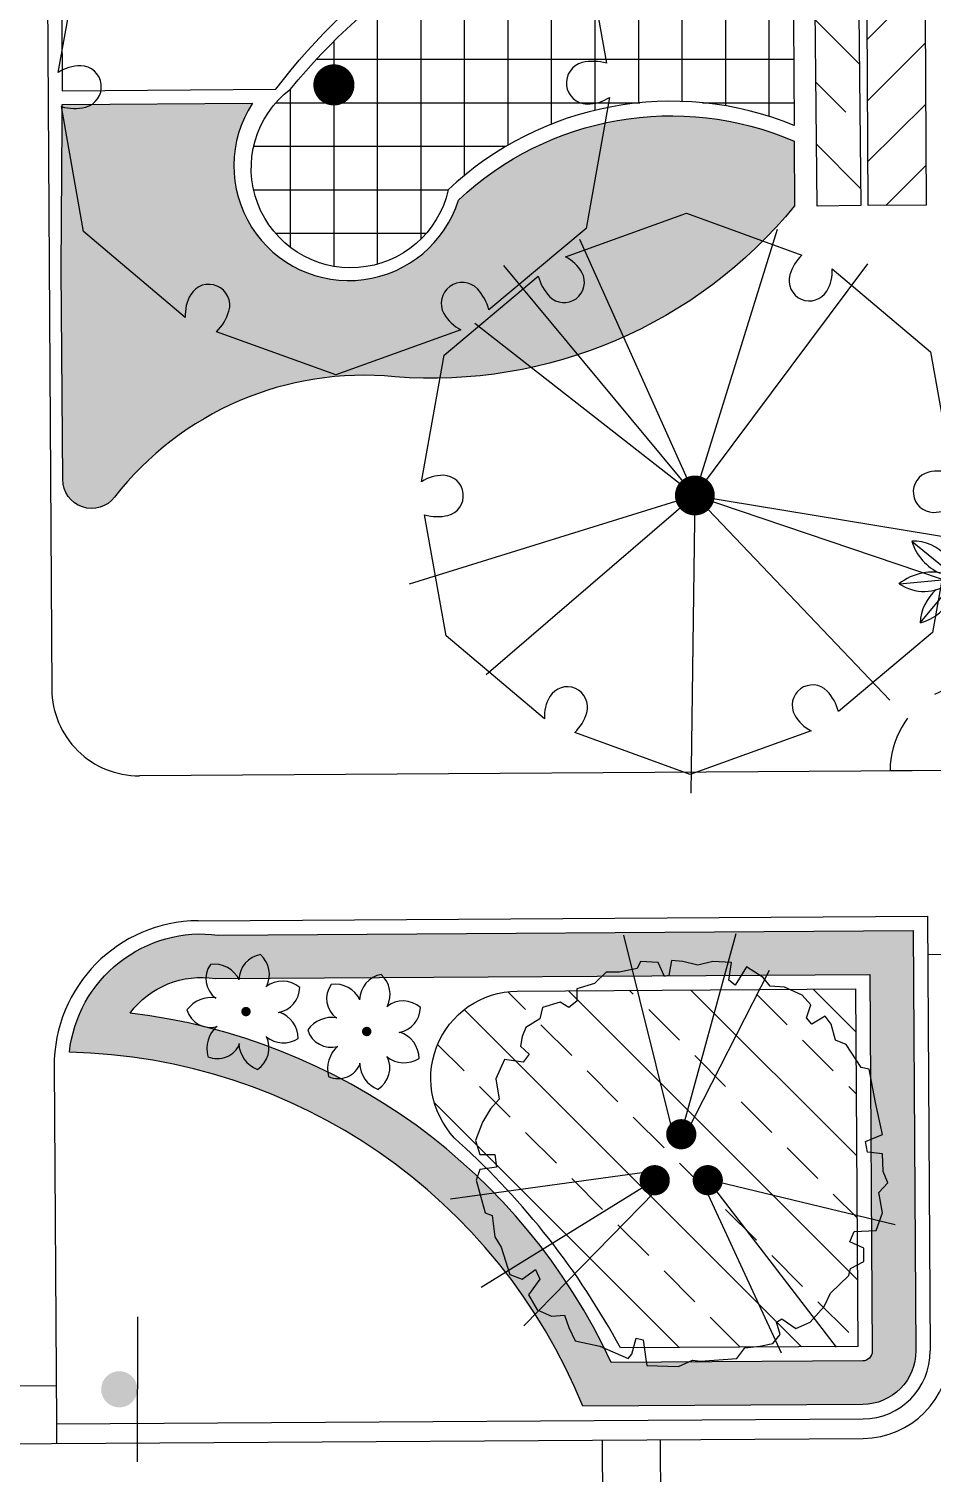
# Model space of a CAD drawing. Header units: feet. Extents: x 919634 to 928945, y 707022 to 708026.
# Drawn here: x 920597.37 to 920628.5, y 707083.55 to 707133.34 of the extents above; entities that cross this region are included whole.
import ezdxf

# ---------------------------------------------------------------- set-up
doc = ezdxf.new("R2010")
doc.units = ezdxf.units.FT
doc.header["$LTSCALE"] = 20
doc.header["$MEASUREMENT"] = 0
doc.linetypes.add('HIDDEN2', pattern=[0.1875, 0.125, -0.0625])
for name, color, linetype in [('-u-site-utility clear zone', 252, 'HIDDEN2'), ('-u-site-xref', 7, 'Continuous'), ('L-002', 15, 'Continuous'), ('LK-SHRB-035M', 4, 'Continuous'), ('LK-SHRB-TRNK', 3, 'Continuous'), ('LK-TREE-013M', 6, 'Continuous'), ('LK-TREE-025M', 2, 'Continuous'), ('LK-TREE-035M', 123, 'Continuous'), ('LK-TREE-050M', 2, 'Continuous'), ('LK-TREE-TRNK', 32, 'Continuous'), ('LP-ANNO-LABL-SHRB', 2, 'Continuous'), ('LP-PATT-GRND', 251, 'Continuous'), ('LP-PATT-SHAR', 4, 'Continuous'), ('LP-SHAR-BRDR-CONT', 123, 'Continuous'), ('LP-SHRB', 7, 'Continuous'), ('LP-TREE', 15, 'Continuous'), ('Site Plan$0$SP-SIGNAGE', 4, 'Continuous'), ('x-Villa5-LP Block$0$LK-SHRB-013M', 253, 'Continuous'), ('x-Villa5-LP Block$0$LK-SHRB-025M', 253, 'Continuous'), ('x-Villa5-LP Block$0$LK-SHRB-035M', 253, 'Continuous'), ('x-Villa5-LP Block$0$LK-SHRB-TRNK', 253, 'Continuous'), ('x-Villa5-LP Block$0$LP-SHRB', 253, 'Continuous')]:
    doc.layers.add(name, color=color, linetype=linetype)
doc.layers.add('Site Plan$0$SP-CURB', color=3, linetype='Continuous', lineweight=25)
doc.layers.add('Site Plan$0$SP-SIDEWALK', color=2, linetype='Continuous', lineweight=25)
doc.layers.add('x-Villa5-LP Block$0$LK-SHRB-SHAD', color=253, linetype='Continuous', plot=False)
doc.layers.get('-u-site-xref').off()

# ---------------------------------------------------------------- blocks, each defined once
blk = doc.blocks.new('Site Plan')
at = {"layer": 'Site Plan$0$SP-SIGNAGE'}
h = blk.add_hatch(color=256, dxfattribs=at)
edge = h.paths.add_edge_path()
edge.add_arc((920600.483, 707086.437), 0.625, 449.8344, 809.8344)
at = {"layer": 'Site Plan$0$SP-CURB'}
for p, q in [((920628.339, 707102.754), (920628.433, 707087.761)), ((920684.686, 707101.771), (920628.348, 707101.418)), ((920598.316, 707085.242), (920626.118, 707085.416)), ((920598.316, 707085.242), (920598.32, 707084.572)), ((920564.517, 707084.36), (920626.122, 707084.746)), ((920617.122, 707084.69), (920617.248, 707064.692)), ((920619.122, 707084.702), (920619.247, 707064.704))]:
    blk.add_line(p, q, dxfattribs=at)
for major_axis in [(2.33, 0.015), (3, 0.019)]:
    blk.add_ellipse((920626.103, 707087.746), major_axis=major_axis, ratio=1, start_param=4.712389, end_param=6.283185, dxfattribs=at)
at = {"layer": 'Site Plan$0$SP-SIDEWALK'}
for p, q in [((920597.994, 707136.57), (920598.157, 707110.57)), ((920958.631, 707109.83), (920601.175, 707107.589)), ((920603.206, 707102.594), (920628.339, 707102.754)), ((920598.238, 707097.562), (920598.316, 707085.242)), ((920592.307, 707086.534), (920598.307, 707086.572))]:
    blk.add_line(p, q, dxfattribs=at)
blk.add_arc((920601.157, 707110.589), 3, 180.3592, 270.3592, dxfattribs=at)
blk.add_ellipse((920603.238, 707097.594), major_axis=(0.031, -5), ratio=1, start_param=3.141726, end_param=4.712389, dxfattribs=at)
at = {"layer": 'Site Plan$0$SP-SIGNAGE'}
blk.add_line((920601.116, 707088.933), (920601.101, 707083.938), dxfattribs=at)
blk = doc.blocks.new('TREE-DCID-109')
at = {"layer": 'LK-TREE-013M'}
for q in [(-0.2167, 0.4824), (-0.3601, 0.4331), (0.5178, -0.1757), (0.5412, -0.0897)]:
    blk.add_line((0, 0), q, dxfattribs=at)
at = {"layer": 'LK-TREE-025M'}
for q in [(0.3255, 0.4361), (-0.538, -0.1671), (-0.3929, -0.3378)]:
    blk.add_line((0, 0), q, dxfattribs=at)
at = {"layer": 'LK-TREE-035M'}
for q in [(0.1554, 0.5017), (-0.4146, 0.324), (-0.0073, -0.5611), (0.3673, -0.3859)]:
    blk.add_line((0, 0), q, dxfattribs=at)
at = {"layer": 'LK-TREE-050M'}
blk.add_lwpolyline([(0.2585, 0.4269), (0.4439, 0.2704), (0.4843, 0.0427, 0.127189), (0.4404, 0.0438, 0.875318), (0.449, -0.0318, 0.149076), (0.4901, -0.0195), (0.4473, -0.2584), (0.2703, -0.4072, 0.127189), (0.2492, -0.3686, 0.875318), (0.1881, -0.4139, 0.149076), (0.2192, -0.4433), (-0.009, -0.5257), (-0.2264, -0.4468, 0.127189), (-0.2035, -0.4093, 0.875318), (-0.2732, -0.379, 0.149076), (-0.2831, -0.4206), (-0.4686, -0.2642), (-0.509, -0.0365, 0.127189), (-0.4651, -0.0376, 0.875318), (-0.4737, 0.038, 0.149076), (-0.5147, 0.0258), (-0.4719, 0.2646), (-0.2949, 0.4134, 0.127189), (-0.2739, 0.3749, 0.875318), (-0.2128, 0.4201, 0.149076), (-0.2439, 0.4495), (-0.0157, 0.5319), (0.2017, 0.453, 0.127189), (0.1788, 0.4155, 0.875318), (0.2486, 0.3852, 0.149076)], format="xyb", close=True, dxfattribs=at)
at = {"layer": 'LK-TREE-TRNK', "const_width": 0.0375}
blk.add_lwpolyline([(-0.0188, 0, 1), (0.0188, 0, 1)], format="xyb", close=True, dxfattribs=at)
blk = doc.blocks.new('x-Villa5-LP Block$0$SHRUB-TROP-045')
at = {"layer": 'x-Villa5-LP Block$0$LK-SHRB-SHAD'}
h = blk.add_hatch(color=256, dxfattribs=at)
h.paths.add_polyline_path([(0.122, 0.504), (0.12, 0.506), (0.097, 0.453), (0.075, 0.362), (0.068, 0.289, -0.039111), (0.073, 0.23, 0.024573), (0.082, 0.185, -0.047384), (0.148, 0.267), (0.148, 0.267)])
h.paths.add_polyline_path([(0.169, 0.455), (0.122, 0.504), (0.148, 0.267), (0.149, 0.269), (0.155, 0.275, -0.017635), (0.184, 0.301), (0.224, 0.338), (0.217, 0.367, 0.008915), (0.212, 0.38)])
h.paths.add_polyline_path([(0.488, 0.39), (0.488, 0.395), (0.466, 0.387), (0.386, 0.338), (0.328, 0.286), (0.32, 0.257), (0.314, 0.239, -0.061613), (0.278, 0.163), (0.268, 0.142), (0.248, 0.122, -0.026719), (0.223, 0.095), (0.208, 0.079, -0.017036), (0.244, 0.084)])
h.paths.add_polyline_path([(0.488, 0.291), (0.488, 0.39), (0.244, 0.084, -0.048741), (0.347, 0.086), (0.355, 0.086), (0.371, 0.093), (0.406, 0.122, 0.011223), (0.416, 0.133), (0.455, 0.189, 0.024855), (0.47, 0.22)], flags=17)
h.paths.add_polyline_path([(0.613, 0.077, 0.028063), (0.555, 0.09), (0.477, 0.097), (0.375, 0.082, -0.048764), (0.476, 0.058), (0.515, 0.049), (0.504, 0.04, -0.000332), (0.503, 0.039), (0.669, 0.055)])
h.paths.add_polyline_path([(0.67, 0.055), (0.669, 0.055), (0.503, 0.039, -0.047136), (0.449, -0.007), (0.439, -0.016), (0.423, -0.024, -0.033391), (0.378, -0.047), (0.373, -0.049), (0.369, -0.05, -0.018402), (0.343, -0.059, -0.00373), (0.35, -0.063, 0.037745), (0.407, -0.066), (0.459, -0.06), (0.537, -0.04), (0.617, 0.006)])
h.paths.add_polyline_path([(0.475, -0.171), (0.428, -0.123), (0.398, -0.097, 0.029096), (0.35, -0.063, -0.008773), (0.337, -0.061, -0.046225), (0.268, -0.074), (0.55, -0.305), (0.544, -0.277, 0.062375)])
h.paths.add_polyline_path([(0.268, -0.074, -0.026041), (0.229, -0.076, -0.030772), (0.251, -0.119), (0.262, -0.127), (0.291, -0.16, -0.009469), (0.304, -0.175), (0.329, -0.203), (0.341, -0.223, -0.033505), (0.375, -0.282), (0.408, -0.296), (0.497, -0.318, 0.001551), (0.5, -0.318), (0.551, -0.314), (0.55, -0.305)])
h.paths.add_polyline_path([(0.282, -0.319, -0.015586), (0.26, -0.314), (0.253, -0.312), (0.248, -0.31, -0.101848), (0.123, -0.237), (0.126, -0.258), (0.131, -0.314), (0.151, -0.383, 0.022788), (0.169, -0.423), (0.219, -0.5), (0.257, -0.423, 0.00903), (0.262, -0.41)])
at = {"layer": 'x-Villa5-LP Block$0$LK-SHRB-013M'}
for p, q in [((-0.045, 0.495), (0.002, 0.069)), ((0.322, 0.382), (0.066, 0.06)), ((-0.387, 0.317), (-0.062, 0.049)), ((0.506, 0.046), (0.069, 0.004)), ((-0.502, -0.051), (-0.065, -0.014)), ((-0.32, -0.391), (-0.043, -0.065)), ((0.049, -0.501), (0.017, -0.069)), ((0.393, -0.323), (0.058, -0.049))]:
    blk.add_line(p, q, dxfattribs=at)
at = {"layer": 'x-Villa5-LP Block$0$LK-SHRB-025M'}
for centre, radius, start, end in [((0.545, -0.118), 0.553, 113.6604, 150.8006), ((-0.012, 0.343), 0.342, 308.2709, 7.9169), ((-0.382, -0.062), 0.384, 39.3447, 91.455), ((0.042, 0.45), 0.452, 196.9519, 245.6195), ((0.107, -0.424), 0.431, 131.8394, 176.2883), ((-0.082, -0.508), 0.51, 21.1816, 59.7361), ((-0.426, 0.017), 0.425, 284.528, 335.1219), ((0.363, 0.03), 0.359, 224.422, 275.0013)]:
    blk.add_arc(centre, radius, start, end, dxfattribs=at)
at = {"layer": 'x-Villa5-LP Block$0$LK-SHRB-035M'}
for centre, radius, start, end in [((0.363, 0.29), 0.462, 152.7959, 208.2318), ((-0.311, 0.226), 0.384, 335.6581, 46.5017), ((-0.217, -0.42), 0.468, 72.6107, 128.0352), ((0.232, 0.302), 0.378, 243.3987, 317.243), ((0.302, -0.445), 0.532, 67.527, 114.3921), ((-0.283, 0.269), 0.389, 235.6643, 305.1075), ((0.434, -0.22), 0.481, 162.167, 217.0354), ((-0.277, -0.288), 0.395, 326.2886, 36.1485)]:
    blk.add_arc(centre, radius, start, end, dxfattribs=at)
at = {"layer": 'x-Villa5-LP Block$0$LK-SHRB-TRNK', "const_width": 0.0375}
blk.add_lwpolyline([(-0.019, 0, 1), (0.019, 0, 1)], format="xyb", close=True, dxfattribs=at)
blk = doc.blocks.new('x-Villa5-LP Block', base_point=(60.568, 154.949, 0))
at = {"layer": 'x-Villa5-LP Block$0$LP-SHRB', "xscale": 3.93771048366711, "yscale": 3.93771048366711, "zscale": 3.319641774876093}
blk.add_blockref('x-Villa5-LP Block$0$SHRUB-TROP-045', (61.042, 161.575, 0), dxfattribs=at)
blk = doc.blocks.new('TREE-DCID-208')
at = {"layer": 'LK-TREE-013M'}
for p, q in [((0.0022, 0.0753), (0.1385, 0.5736)), ((-0.0836, -0.0191), (-0.5704, -0.086)), ((0.0681, -0.0388), (0.3865, -0.4537))]:
    blk.add_line(p, q, dxfattribs=at)
at = {"layer": 'LK-TREE-025M'}
for p, q in [((0.0169, 0.0819), (0.2216, 0.4828)), ((-0.0636, -0.0388), (-0.4941, -0.3051)), ((0.0698, -0.0372), (0.5329, -0.1486))]:
    blk.add_line(p, q, dxfattribs=at)
at = {"layer": 'LK-TREE-035M'}
for p, q in [((-0.0201, 0.0868), (-0.1399, 0.5698)), ((-0.0633, -0.0679), (-0.3887, -0.4)), ((0.0644, -0.0647), (0.2503, -0.4676))]:
    blk.add_line(p, q, dxfattribs=at)
at = {"layer": 'LK-TREE-050M'}
blk.add_lwpolyline([(-0.0222, 0.5063), (-0.0288, 0.4691), (-0.0397, 0.4669), (-0.0551, 0.502), (-0.0989, 0.5041), (-0.1076, 0.4866), (-0.1515, 0.4779), (-0.1843, 0.4779), (-0.2128, 0.4494), (-0.2566, 0.4363), (-0.2566, 0.4056), (-0.2764, 0.3903), (-0.2983, 0.4034), (-0.3421, 0.3903), (-0.3487, 0.3618), (-0.3837, 0.3399), (-0.3925, 0.318), (-0.3969, 0.2939), (-0.375, 0.2742), (-0.3903, 0.2545), (-0.4363, 0.2611), (-0.4582, 0.2129), (-0.4495, 0.1625), (-0.4714, 0.1384), (-0.4911, 0.1056), (-0.5086, 0.0596), (-0.4977, 0.0246), (-0.4604, 0.0246), (-0.456, -0.0061), (-0.4977, -0.0126), (-0.5064, -0.0389), (-0.4845, -0.1199), (-0.467, -0.1265), (-0.4604, -0.1791), (-0.4451, -0.2054), (-0.4232, -0.2732), (-0.3925, -0.2842), (-0.3596, -0.2601), (-0.3487, -0.2842), (-0.3772, -0.3236), (-0.3552, -0.3608), (-0.3202, -0.3762), (-0.2873, -0.374), (-0.2764, -0.4046), (-0.261, -0.4375), (-0.1997, -0.4506), (-0.1296, -0.4813), (-0.1208, -0.4703), (-0.1098, -0.4309), (-0.0923, -0.4353), (-0.0857, -0.4835), (-0.0835, -0.4988), (-0.0047, -0.501), (0.0304, -0.4856), (0.0501, -0.4878), (0.1399, -0.4813), (0.1597, -0.455), (0.1969, -0.4506), (0.2298, -0.444), (0.2473, -0.4221), (0.2385, -0.3915), (0.2517, -0.3827), (0.2867, -0.4068), (0.3218, -0.3915), (0.3569, -0.3521), (0.3722, -0.3192), (0.4182, -0.2754), (0.4226, -0.2579), (0.4555, -0.2404), (0.4555, -0.2075), (0.4204, -0.1922), (0.4314, -0.1659), (0.4861, -0.1637), (0.5015, -0.1199), (0.4927, -0.0696), (0.5146, -0.0455), (0.5037, -0.017), (0.5015, 0.0268), (0.4642, 0.0311), (0.4598, 0.0574), (0.5015, 0.0749), (0.4839, 0.1538), (0.4686, 0.237), (0.4489, 0.2414), (0.4116, 0.2983), (0.3853, 0.3092), (0.3744, 0.3487), (0.3591, 0.3684), (0.3262, 0.3487), (0.313, 0.364), (0.324, 0.3968), (0.3021, 0.4209), (0.2583, 0.4406), (0.2232, 0.4428), (0.2057, 0.4647), (0.164, 0.491), (0.1356, 0.445), (0.1202, 0.4582), (0.1268, 0.502), (0.0808, 0.5041), (0.0435, 0.4954), (0.0063, 0.5041)], close=True, dxfattribs=at)
at = {"layer": 'LK-TREE-TRNK', "const_width": 0.0375}
for points in [[(-0.0165, 0.0753, 1), (0.021, 0.0753, 1)], [(-0.0824, -0.0388, 1), (-0.0449, -0.0388, 1)], [(0.0493, -0.0388, 1), (0.0868, -0.0388, 1)]]:
    blk.add_lwpolyline(points, format="xyb", close=True, dxfattribs=at)
blk = doc.blocks.new('SHRUB-TROP-021')
at = {"layer": 'LK-SHRB-035M'}
for centre, radius, start, end in [((-0.17, 0.354), 0.261, 144.5008, 233.9817), ((-0.34, 0.213), 0.296, 25.2554, 98.0617), ((0.205, 0.336), 0.281, 99.8124, 178.8039), ((-0.041, 0.398), 0.292, 334.3202, 47.3407), ((0.392, 0.044), 0.284, 49.1324, 128.6056), ((0.3, 0.263), 0.277, 280.4099, 359.1805), ((-0.372, -0.172), 0.323, 80.7702, 144.1242), ((-0.382, 0.093), 0.263, 196.7633, 285.6735), ((0.264, -0.291), 0.298, 0.1344, 72.0768), ((-0.093, -0.4), 0.327, 131.7923, 194.9509), ((-0.029, -0.389), 0.277, 303.2015, 25.5324), ((0.403, -0.034), 0.302, 232.019, 301.8067), ((-0.307, -0.247), 0.259, 246.71, 338.3842), ((0.236, -0.33), 0.313, 182.1854, 248.8532)]:
    blk.add_arc(centre, radius, start, end, dxfattribs=at)
at = {"layer": 'LK-SHRB-TRNK', "const_width": 0.05}
blk.add_lwpolyline([(-0.023, 0.011, 1), (0.023, -0.011, 1)], format="xyb", close=True, dxfattribs=at)
blk = doc.blocks.new('TREE-SIMP-027')
at = {"layer": 'LK-TREE-050M'}
blk.add_lwpolyline([(0.2708, 0.4238), (0.4563, 0.2673), (0.4966, 0.0396, 0.127189), (0.4527, 0.0407, 0.875318), (0.4614, -0.0349, 0.149076), (0.5024, -0.0227), (0.4596, -0.2615), (0.2826, -0.4103, 0.127189), (0.2616, -0.3718, 0.875318), (0.2005, -0.417, 0.149076), (0.2316, -0.4464), (0.0033, -0.5288), (-0.214, -0.4499, 0.127189), (-0.1912, -0.4124, 0.875318), (-0.2609, -0.3821, 0.149076), (-0.2708, -0.4238), (-0.4563, -0.2673), (-0.4966, -0.0396, 0.127189), (-0.4527, -0.0407, 0.875318), (-0.4614, 0.0349, 0.149076), (-0.5024, 0.0227), (-0.4596, 0.2615), (-0.2826, 0.4103, 0.127189), (-0.2616, 0.3718, 0.875318), (-0.2005, 0.417, 0.149076), (-0.2316, 0.4464), (-0.0033, 0.5288), (0.214, 0.4499, 0.127189), (0.1912, 0.4124, 0.875318), (0.2609, 0.3821, 0.149076)], format="xyb", close=True, dxfattribs=at)
at = {"layer": 'LK-TREE-TRNK', "const_width": 0.0375}
blk.add_lwpolyline([(-0.0187, 0, 1), (0.0188, 0, 1)], format="xyb", close=True, dxfattribs=at)
blk = doc.blocks.new('A$C2b7dc3a7')
at = {"layer": '-u-site-utility clear zone'}
blk.add_lwpolyline([(-3, 0), (3, 0.008)], dxfattribs=at)
blk.add_arc((0, 0), 3, 179.8546, 0.1454, dxfattribs=at)

msp = doc.modelspace()

# ---------------------------------------------------------------- block references
at = {"layer": '-u-site-xref'}
msp.add_blockref('Site Plan', (0, 0), dxfattribs=at)

# ---------------------------------------------------------------- next in the draw order: hatches: boundary and pattern name
at = {"layer": 'LP-PATT-GRND'}
h = msp.add_hatch(dxfattribs=at)
h.set_pattern_fill('LAFX-C230-CHIPSCRATCH', color=256, scale=10, angle=90, pattern_type=2)
h.set_pattern_definition([(96.1702, (920593.7922, 707123.66647), (30, -280), [0.67626, -371.47962]), (96.6325, (920588.04981, 707125.33817), (30, -260), [0.78664, -432.11058]), (98.3659, (920593.9194, 707123.82997), (10, -70), [0.62448, -343.03233]), (100.8855, (920590.3578, 707128.22747), (40, -210), [0.48112, -264.28293]), (102.0948, (920588.1768, 707125.4109), (10, -50), [0.78053, -142.3977]), (102.2005, (920593.0472, 707127.75497), (30, -140), [0.68788, -377.86198]), (102.875, (920593.1744, 707127.80957), (50, -220), [0.6524, -358.37406]), (108.435, (920590.685, 707123.521), (-4e-12, -10), [0.5172, -31.1056]), (109.983, (920590.594, 707128.2457), (10, -30), [0.4254, -116.6216]), (110.556, (920594.828, 707132.5341), (10, -30), [0.621, -84.819]), (111.2505, (920593.9376, 707129.40857), (50, -130), [0.7019, -192.4302]), (111.8014, (920593.5196, 707130.9532), (10, -30), [0.5871, -53.2645]), (115.641, (920590.8848, 707123.53927), (110, -230), [0.5039, -276.80458]), (115.641, (920593.7014, 707130.98957), (110, -230), [0.5039, -276.80458]), (116.565, (920589.449, 707123.5574), (-10, 10), [1.0565, -21.3042]), (117.2553, (920594.7371, 707132.42507), (10, -20), [0.67455, -370.53967]), (117.4076, (920594.4464, 707127.86407), (10, -20), [0.55266, -303.58546]), (119.3578, (920594.0466, 707129.57217), (50, -90), [0.66717, -182.90843]), (122.0054, (920594.3374, 707127.7732), (30, -50), [0.5143, -93.8255]), (124.6952, (920589.4129, 707123.97537), (20, -30), [0.57463, -157.53925]), (125.7539, (920597.8626, 707128.91807), (50, -70), [0.5598, -307.49865]), (126.0274, (920597.73544, 707128.7), (50, -70), [0.7415, -135.2732]), (133.6028, (920586.4688, 707121.46767), (190, -200), [0.52697, -289.47303]), (144.7824, (920587.5408, 707124.66587), (-100, 70), [0.3781, -207.7084]), (146.9761, (920587.6498, 707124.77487), (-170, 110), [0.43346, -238.10375]), (150.255, (920586.5238, 707121.7948), (-20, 10), [0.4395, -80.1831]), (163.4429, (920596.5543, 707127.64597), (-270, 80), [0.70143, -385.30375]), (163.54, (920592.44751, 707124.77487), (-170, 50), [0.8337, -457.96908]), (163.7398, (920592.0114, 707129.60847), (-70, 20), [0.4543, -249.5457]), (163.8866, (920592.41121, 707124.61137), (-70, 20), [0.85116, -467.55038]), (164.5778, (920592.0841, 707129.79017), (-110, 30), [0.54666, -300.28552]), (169.5625, (920595.3368, 707125.15647), (-110, 20), [0.70213, -385.69145]), (171.87, (920595.4095, 707130.5716), (-10, 1e-11), [0.8994, -69.8112]), (172.1467, (920595.3004, 707125.35637), (-220, 30), [0.53196, -292.21366]), (174.2894, (920588.9041, 707121.3405), (-10, 6e-14), [0.54786, -99.9509]), (174.5597, (920590.1216, 707122.35807), (-110, 10), [0.76666, -210.18357]), (175.2364, (920588.9586, 707121.504), (-10, -4e-12), [0.4376, -119.9783]), (175.33314, (920595.22781, 707130.49887), (-370, 30), [0.89337, -490.73658]), (175.3645, (920590.1034, 707127.24617), (-250, 20), [0.67455, -370.53967]), (176.0548, (920596.6088, 707127.46427), (-150, 10), [1.0565, -289.6324]), (176.186, (920596.0818, 707129.20877), (-10, 2e-12), [0.54635, -149.7866]), (177.337, (920590.06711, 707122.24907), (-220, 10), [0.78222, -429.68265]), (178.3634, (920596.0818, 707129.08157), (-10, -3e-12), [0.63626, -349.50657]), (181.3639, (920597.75361, 707130.66247), (10, -7e-13), [0.76342, -419.35561]), (183.4682, (920597.51738, 707130.53527), (170, 10), [0.60076, -330.00475]), (186.582, (920595.8274, 707133.86107), (90, 10), [0.4756, -261.24945]), (186.7098, (920592.1749, 707127.20987), (90, 10), [0.31105, -170.8614]), (186.7098, (920591.9024, 707124.68407), (90, 10), [0.31105, -170.8614]), (187.3524, (920591.1392, 707126.31947), (80, 10), [0.568, -312.002]), (187.7652, (920592.9382, 707122.90317), (150, 20), [0.40347, -221.63256]), (188.6156, (920595.9364, 707134.02407), (200, 30), [0.6065, -333.15988]), (189.0903, (920591.012, 707126.17407), (190, 30), [0.46007, -252.7197]), (189.1623, (920593.0835, 707122.75787), (250, 40), [0.5706, -313.43577]), (189.6888, (920593.84671, 707126.64657), (60, 10), [0.7558, -415.17688]), (189.7276, (920598.2442, 707130.91707), (60, 10), [0.6453, -354.46034]), (190.5392, (920593.79221, 707126.48297), (270, 50), [0.79478, -436.58377]), (192.9946, (920590.0307, 707127.5915), (90, 20), [0.4849, -132.93176]), (195.9454, (920592.1568, 707124.7567), (40, 10), [0.2646, -72.5365]), (196.5044, (920587.6498, 707122.75787), (170, 50), [0.5117, -281.09084]), (196.6992, (920592.8836, 707130.717), (70, 20), [0.3794, -104.0236]), (198.435, (920592.5202, 707130.608), (10, 1e-11), [0.115, -31.5078]), (198.435, (920591.1755, 707128.7), (10, 1e-11), [0.2298, -31.3929]), (198.435, (920589.3402, 707122.031), (10, 1e-11), [0.115, -31.5078]), (200.556, (920590.9575, 707128.6273), (30, 10), [0.4658, -84.9743]), (200.8545, (920592.5566, 707127.35527), (80, 30), [0.40835, -224.3137]), (202.1094, (920595.1369, 707130.73517), (50, 20), [0.62764, -344.77068]), (202.1663, (920591.8118, 707121.83107), (50, 20), [0.5298, -291.0178]), (202.9321, (920591.3209, 707121.6312), (190, 80), [0.513, -281.79888]), (204.444, (920595.3731, 707133.4611), (90, 40), [0.2196, -120.6109]), (205.0169, (920588.9586, 707126.53747), (130, 60), [0.3008, -165.22866]), (205.4633, (920588.0318, 707122.93957), (190, 90), [0.42266, -232.1714]), (206.565, (920589.5583, 707122.14), (-10, -10), [0.2438, -22.1169]), (206.565, (920595.5185, 707129.009), (-10, -10), [0.4876, -21.873]), (206.565, (920592.1386, 707121.9946), (-10, -10), [0.3657, -21.995]), (206.565, (920587.16, 707122.6125), (-10, -10), [0.4876, -21.8731]), (207.2161, (920591.866, 707127.17357), (20, 10), [0.71518, -392.8582]), (208.6105, (920595.5367, 707130.9532), (20, 10), [0.4554, -124.84426]), (209.0546, (920590.5213, 707128.4637), (20, 10), [0.3742, -102.5821]), (210.3791, (920596.0455, 707129.31777), (120, 70), [0.61084, -335.54388]), (210.3791, (920588.686, 707126.41027), (120, 70), [0.61084, -335.54388]), (212.0054, (920597.5537, 707128.809), (50, 30), [0.5143, -93.8255]), (212.0054, (920589.9399, 707125.3564), (50, 30), [0.1714, -94.1684]), (212.4712, (920589.2308, 707121.9947), (80, 50), [0.2369, -130.1471]), (213.1113, (920594.3192, 707124.52047), (200, 130), [0.49897, -274.09163]), (213.69, (920591.5935, 707124.6477), (20, 10), [0.5897, -35.4658]), (213.9436, (920598.49864, 707129.44497), (30.0053999, 19.9918977), [1.139, -589.6232]), (214.992, (920596.2272, 707129.445), (30, 20), [0.2218, -121.84374]), (215.5377, (920597.1176, 707128.5364), (30, 20), [0.6253, -85.398]), (215.8377, (920595.0824, 707128.79077), (70, 50), [0.40347, -221.63256]), (216.2538, (920593.9012, 707124.24787), (110, 80), [0.338, -185.67274]), (216.4692, (920590.8484, 707121.43133), (190, 140), [0.51972, -285.48728]), (217.4054, (920589.7945, 707125.26547), (40, 30), [0.3889, -213.62046]), (217.9987, (920594.55541, 707130.49887), (90, 70), [0.7379, -405.3409]), (219.95755, (920597.60824, 707130.80777), (60, 50), [0.87714, -481.8236]), (220.4622, (920594.22831, 707131.97107), (270, 230), [0.81204, -446.06602]), (221.3478, (920592.6111, 707125.15647), (80, 70), [0.60514, -332.41138]), (222.1376, (920595.7547, 707133.80607), (100, 90), [0.5146, -282.68144]), (222.7094, (920592.8473, 707125.37457), (120, 110), [0.3215, -176.59657]), (222.7974, (920593.6105, 707131.44407), (130, 120), [0.66865, -367.29874]), (222.8789, (920594.7553, 707128.55457), (130, 120), [0.69433, -190.3554]), (223.1524, (920591.4663, 707128.97247), (150, 140), [0.39853, -218.9186]), (223.7811, (920593.6287, 707124.04807), (230, 220), [0.60405, -331.81135]), (225, (920590.267, 707123.158), (-2e-15, -10), [0.1799, -13.9622]), (225, (920588.8314, 707123.4666), (-2e-15, -10), [0.2827, -13.8595]), (225, (920590.14, 707123.0304), (-2e-15, -10), [0.1028, -14.0393]), (225, (920594.828, 707125.029), (-2e-15, -10), [0.7195, -13.4226]), (225, (920592.284, 707122.14), (-2e-15, -10), [0.2056, -13.9365]), (225, (920589.7036, 707122.2854), (-2e-15, -10), [0.2056, -13.9365]), (226.2189, (920596.6088, 707128.17297), (-220, -230), [0.60405, -331.81135]), (226.4688, (920588.1588, 707126.10137), (-180, -190), [0.50128, -275.361]), (227.2906, (920592.9927, 707127.82767), (-110, -120), [0.64297, -176.2751]), (228.0128, (920595.4822, 707125.9742), (-80, -90), [0.2445, -134.29177]), (228.5035, (920586.2508, 707121.68573), (-150, -170), [0.6308, -346.5003]), (229.9697, (920589.213, 707123.92087), (-50, -60), [0.5933, -325.90326]), (230.0636, (920595.17321, 707133.37007), (-49.9778318, -60.0184665), [1.0191, -481.68167]), (231.7662, (920590.17611, 707120.6136), (-110, -140), [0.76342, -419.35561]), (232.5946, (920596.4634, 707129.75387), (-30, -40), [0.3889, -213.62046]), (232.5946, (920589.0313, 707121.86744), (-30, -40), [0.3889, -213.62046]), (232.65065, (920592.41121, 707130.57157), (-160, -210), [0.86863, -477.1481]), (233.7462, (920589.9035, 707122.55797), (-80, -110), [0.338, -185.67274]), (234.1623, (920595.3186, 707125.79247), (-50, -70), [0.40347, -221.63256]), (235.008, (920591.8842, 707129.8811), (-20, -30), [0.2218, -121.84374]), (235.6197, (920590.8121, 707126.15587), (-20, -30), [0.41834, -229.79895]), (236.00354, (920590.03071, 707127.71867), (-19.9880128, -30.007988), [0.94247, -481.65467]), (236.31, (920588.7224, 707121.4132), (-10, -20), [0.3931, -35.6624]), (236.31, (920591.1028, 707124.3206), (-10, -20), [0.7862, -35.2693]), (236.31, (920586.7238, 707122.3944), (-10, -20), [0.8517, -35.2038]), (237.1715, (920594.2465, 707128.08207), (-90, -140), [0.67038, -368.24696]), (238.815, (920591.23001, 707126.84647), (-30, -50), [0.80715, -443.3775]), (239.7436, (920595.0824, 707125.4654), (-40, -70), [0.5049, -138.41955]), (240.5241, (920593.1926, 707123.63007), (-90, -160), [0.4801, -263.7168]), (241.5571, (920596.1908, 707127.73687), (-70, -130), [0.496, -272.4509]), (242.354, (920592.9563, 707123.21217), (-10, -20), [0.43078, -236.6346]), (242.4472, (920592.7564, 707122.83057), (-10, -20), [0.4714, -258.95103]), (243.435, (920589.5037, 707126.9373), (10, 10), [0.0813, -22.2794]), (243.435, (920588.795, 707121.5585), (10, 10), [0.1625, -22.1981]), (243.435, (920590.4305, 707121.1224), (10, 10), [0.5689, -21.7918]), (244.44, (920589.4856, 707125.02927), (-100, -210), [0.46328, -254.4877]), (244.6538, (920593.1562, 707128.17297), (-80, -170), [0.38203, -209.85593]), (244.7989, (920594.5191, 707132.58907), (-70, -150), [0.6828, -187.2001]), (245.2249, (920592.4293, 707127.5006), (-50, -110), [0.78053, -142.3977]), (246.2796, (920593.97391, 707130.04457), (-70.049563, -159.978307), [1.31, -446.46228]), (246.3706, (920593.8831, 707127.51877), (-30, -70), [0.6347, -174.0078]), (247.6199, (920591.5935, 707129.28137), (-20, -50), [0.3341, -183.5137]), (247.751, (920590.0671, 707122.95777), (-20, -50), [0.43193, -237.26536]), (247.9638, (920592.32031, 707127.53697), (-20, -50), [0.82335, -452.27708]), (248.6294, (920591.757, 707129.69937), (-70, -180), [0.4488, -246.53298]), (248.9625, (920590.6667, 707123.6665), (-30, -80), [0.2531, -139.0308]), (249.1455, (920593.3016, 707128.55457), (-30, -80), [0.40835, -224.3137]), (253.8108, (920590.1943, 707128.28197), (-20, -70), [0.58658, -322.21367]), (254.1569, (920587.81381, 707125.73797), (-150.2209584, -529.93741485), [1.3978, -622.22068]), (255.964, (920595.9546, 707134.606), (-2e-11, -10), [0.8242, -40.4069]), (258.1785, (920587.61381, 707122.95777), (-50, -240), [0.7983, -438.51935]), (258.4078, (920593.6287, 707126.93727), (-10, -50), [0.72344, -397.39714]), (258.9298, (920595.95461, 707127.30077), (-80, -410), [0.85174, -467.86993]), (259.3803, (920587.7408, 707123.10307), (-20, -110), [0.88743, -161.90077]), (262.875, (920589.2857, 707124.6114), (-2e-11, -10), [0.293, -80.3296]), (264.8056, (920589.2493, 707124.3206), (-5e-11, -10), [0.4014, -110.0522]), (265.3141, (920590.30331, 707121.41316), (-30.1229628, -369.9900095), [1.1122, -490.51776]), (266.186, (920590.4487, 707121.3223), (5e-11, -10), [0.81953, -149.51343]), (266.6335, (920591.8842, 707122.0855), (8e-11, -10), [0.6189, -169.67496]), (267.614, (920591.6661, 707121.8856), (7e-11, -10), [0.4365, -239.77175])])
edge = h.paths.add_edge_path()
edge.add_line((920598.517, 707130.737), (920605.07, 707130.776))
edge.add_arc((920608.393, 707128.622), 3.96, 147.0535, 342.6349)
edge.add_arc((920619.502, 707119.649), 10.697, 66.6291, 133.2524, ccw=False)
edge.add_line((920623.746, 707129.468), (920623.759, 707127.241))
edge.add_arc((920611.244, 707137.438), 16.143, 265.4888, 320.8288, ccw=False)
edge.add_arc((920608.906, 707110.535), 10.863, 84.3527, 142.1957)
edge.add_arc((920599.533, 707117.807), 1, 180.446, 322.1957, ccw=False)
edge.add_line((920598.533, 707117.799), (920598.477, 707125.052))
edge.add_line((920598.477, 707125.052), (920598.519, 707130.105))
edge.add_line((920598.519, 707130.105), (920598.517, 707130.737))
h = msp.add_hatch(dxfattribs=at)
h.set_pattern_fill('LAFX-C230-CHIPSCRATCH', color=256, scale=10, angle=90, pattern_type=2)
h.set_pattern_definition([(96.1702, (920594.04033, 707088.4361), (30, -280), [0.67626, -371.47962]), (96.6325, (920588.29793, 707090.1078), (30, -260), [0.78664, -432.11058]), (98.3659, (920594.16753, 707088.5996), (10, -70), [0.62448, -343.03233]), (100.8855, (920590.60593, 707092.9971), (40, -210), [0.48112, -264.28293]), (102.0948, (920588.4249, 707090.1805), (10, -50), [0.78053, -142.3977]), (102.2005, (920593.29533, 707092.5246), (30, -140), [0.68788, -377.86198]), (102.875, (920593.42253, 707092.5792), (50, -220), [0.6524, -358.37406]), (108.435, (920590.933, 707088.2907), (-4e-12, -10), [0.5172, -31.1056]), (109.983, (920590.8421, 707093.0153), (10, -30), [0.4254, -116.6216]), (110.556, (920595.0761, 707097.3037), (10, -30), [0.621, -84.819]), (111.2505, (920594.18573, 707094.1782), (50, -130), [0.7019, -192.4302]), (111.8014, (920593.7677, 707095.7228), (10, -30), [0.5871, -53.2645]), (115.641, (920591.13293, 707088.3089), (110, -230), [0.5039, -276.80458]), (115.641, (920593.94953, 707095.7592), (110, -230), [0.5039, -276.80458]), (116.565, (920589.6973, 707088.327), (-10, 10), [1.0565, -21.3042]), (117.2553, (920594.98523, 707097.1947), (10, -20), [0.67455, -370.53967]), (117.4076, (920594.69453, 707092.6337), (10, -20), [0.55266, -303.58546]), (119.3578, (920594.29473, 707094.3418), (50, -90), [0.66717, -182.90843]), (122.0054, (920594.5855, 707092.5428), (30, -50), [0.5143, -93.8255]), (124.6952, (920589.66103, 707088.745), (20, -30), [0.57463, -157.53925]), (125.7539, (920598.11073, 707093.6877), (50, -70), [0.5598, -307.49865]), (126.0274, (920597.98356, 707093.4696), (50, -70), [0.7415, -135.2732]), (133.6028, (920586.71693, 707086.2373), (190, -200), [0.52697, -289.47303]), (144.7824, (920587.78893, 707089.4355), (-100, 70), [0.37812, -207.7084]), (146.9761, (920587.89793, 707089.5445), (-170, 110), [0.43346, -238.10375]), (150.255, (920586.7719, 707086.5644), (-20, 10), [0.4395, -80.1831]), (163.4429, (920596.80243, 707092.4156), (-270, 80), [0.70143, -385.30375]), (163.54, (920592.69563, 707089.5445), (-170, 50), [0.8337, -457.96908]), (163.7398, (920592.25953, 707094.3781), (-70, 20), [0.4543, -249.5457]), (163.8866, (920592.65933, 707089.381), (-70, 20), [0.85116, -467.55038]), (164.5778, (920592.33223, 707094.5598), (-110, 30), [0.54666, -300.28552]), (169.5625, (920595.58493, 707089.9261), (-110, 20), [0.70213, -385.69145]), (171.87, (920595.6576, 707095.3412), (-10, 1e-11), [0.8994, -69.8112]), (172.1467, (920595.54853, 707090.126), (-220, 30), [0.53196, -292.21366]), (174.2894, (920589.1522, 707086.1101), (-10, 6e-14), [0.54786, -99.9509]), (174.5597, (920590.36973, 707087.1277), (-110, 10), [0.76666, -210.18357]), (175.2364, (920589.2067, 707086.27365), (-10, -4e-12), [0.4376, -119.9783]), (175.33314, (920595.47593, 707095.2685), (-370, 30), [0.89337, -490.73658]), (175.3645, (920590.35153, 707092.0158), (-250, 20), [0.67455, -370.53967]), (176.0548, (920596.85693, 707092.2339), (-150, 10), [1.0565, -289.6324]), (176.186, (920596.3299, 707093.9784), (-10, 2e-12), [0.54635, -149.7866]), (177.337, (920590.31523, 707087.0187), (-220, 10), [0.78222, -429.68265]), (178.3634, (920596.32993, 707093.8512), (-10, -3e-12), [0.63626, -349.50657]), (181.3639, (920598.00173, 707095.4321), (10, -7e-13), [0.76342, -419.35561]), (183.4682, (920597.7655, 707095.3049), (170, 10), [0.60076, -330.00475]), (186.582, (920596.07553, 707098.6307), (90, 10), [0.4756, -261.24945]), (186.7098, (920592.42303, 707091.9795), (90, 10), [0.31105, -170.8614]), (186.7098, (920592.15053, 707089.4537), (90, 10), [0.31105, -170.8614]), (187.3524, (920591.38733, 707091.0891), (80, 10), [0.568, -312.002]), (187.7652, (920593.18633, 707087.6728), (150, 20), [0.40347, -221.63256]), (188.6156, (920596.18453, 707098.7937), (200, 30), [0.6065, -333.15988]), (189.0903, (920591.26013, 707090.9437), (190, 30), [0.46007, -252.7197]), (189.1623, (920593.33163, 707087.5275), (250, 40), [0.5706, -313.43577]), (189.6888, (920594.09483, 707091.4162), (60, 10), [0.7558, -415.17688]), (189.7276, (920598.49233, 707095.6867), (60, 10), [0.6453, -354.46034]), (190.5392, (920594.04033, 707091.2526), (270, 50), [0.79478, -436.58377]), (192.9946, (920590.2788, 707092.3611), (90, 20), [0.4849, -132.93176]), (195.9454, (920592.405, 707089.5263), (40, 10), [0.2646, -72.5365]), (196.5044, (920587.89793, 707087.5275), (170, 50), [0.5117, -281.09084]), (196.6992, (920593.1317, 707095.4866), (70, 20), [0.3794, -104.0236]), (198.435, (920592.7683, 707095.3776), (10, 1e-11), [0.115, -31.5078]), (198.435, (920591.4236, 707093.4696), (10, 1e-11), [0.2298, -31.3929]), (198.435, (920589.5883, 707086.8006), (10, 1e-11), [0.1149, -31.5078]), (200.556, (920591.2056, 707093.3969), (30, 10), [0.4658, -84.9743]), (200.8545, (920592.80473, 707092.1249), (80, 30), [0.40835, -224.3137]), (202.1094, (920595.38503, 707095.5048), (50, 20), [0.62764, -344.77068]), (202.1663, (920592.05993, 707086.6007), (50, 20), [0.5298, -291.0178]), (202.9321, (920591.56903, 707086.40085), (190, 80), [0.513, -281.79888]), (204.444, (920595.6212, 707098.2307), (90, 40), [0.2196, -120.6109]), (205.0169, (920589.20673, 707091.3071), (130, 60), [0.3008, -165.22866]), (205.4633, (920588.27993, 707087.7092), (190, 90), [0.42266, -232.1714]), (206.565, (920589.8064, 707086.9096), (-10, -10), [0.2438, -22.1169]), (206.565, (920595.7666, 707093.7785), (-10, -10), [0.4876, -21.873]), (206.565, (920592.3867, 707086.7643), (-10, -10), [0.3657, -21.995]), (206.565, (920587.408, 707087.382), (-10, -10), [0.4876, -21.8731]), (207.2161, (920592.11413, 707091.9432), (20, 10), [0.71518, -392.8582]), (208.6105, (920595.7848, 707095.7228), (20, 10), [0.4554, -124.84426]), (209.0546, (920590.7694, 707093.2333), (20, 10), [0.3742, -102.5821]), (210.3791, (920596.29363, 707094.0874), (120, 70), [0.61084, -335.54388]), (210.3791, (920588.93413, 707091.1799), (120, 70), [0.61084, -335.54388]), (212.0054, (920597.8018, 707093.5786), (50, 30), [0.5143, -93.8255]), (212.0054, (920590.188, 707090.126), (50, 30), [0.1714, -94.1684]), (212.4712, (920589.4789, 707086.7643), (80, 50), [0.2369, -130.1471]), (213.1113, (920594.56733, 707089.2901), (200, 130), [0.49897, -274.09163]), (213.69, (920591.8416, 707089.4173), (20, 10), [0.5897, -35.4658]), (213.9436, (920598.74676, 707094.2146), (30.0053999, 19.9918977), [1.139, -589.6232]), (214.992, (920596.4753, 707094.2146), (30, 20), [0.2218, -121.84374]), (215.5377, (920597.3657, 707093.306), (30, 20), [0.6253, -85.398]), (215.8377, (920595.33053, 707093.5604), (70, 50), [0.40347, -221.63256]), (216.2538, (920594.14933, 707089.0175), (110, 80), [0.338, -185.67274]), (216.4692, (920591.09653, 707086.20097), (190, 140), [0.51972, -285.48728]), (217.4054, (920590.04263, 707090.0351), (40, 30), [0.3889, -213.62046]), (217.9987, (920594.80353, 707095.2685), (90, 70), [0.7379, -405.3409]), (219.95755, (920597.85636, 707095.5774), (60, 50), [0.87714, -481.8236]), (220.4622, (920594.47643, 707096.7407), (270, 230), [0.81204, -446.06602]), (221.3478, (920592.85923, 707089.9261), (80, 70), [0.60514, -332.41138]), (222.1376, (920596.00283, 707098.5757), (100, 90), [0.5146, -282.68144]), (222.7094, (920593.09543, 707090.1442), (120, 110), [0.3215, -176.59657]), (222.7974, (920593.85863, 707096.2137), (130, 120), [0.66865, -367.29874]), (222.8789, (920595.00343, 707093.3242), (130, 120), [0.69433, -190.3554]), (223.1524, (920591.71443, 707093.7421), (150, 140), [0.39853, -218.9186]), (223.7811, (920593.87683, 707088.8177), (230, 220), [0.60405, -331.81135]), (225, (920590.515, 707087.927), (-2e-15, -10), [0.1799, -13.9622]), (225, (920589.0795, 707088.236), (-2e-15, -10), [0.2827, -13.8595]), (225, (920590.388, 707087.8), (-2e-15, -10), [0.1028, -14.0393]), (225, (920595.076, 707089.799), (-2e-15, -10), [0.7195, -13.4226]), (225, (920592.532, 707086.9096), (-2e-15, -10), [0.2056, -13.9365]), (225, (920589.952, 707087.055), (-2e-15, -10), [0.2056, -13.9365]), (226.2189, (920596.85693, 707092.9426), (-220, -230), [0.60405, -331.81135]), (226.4688, (920588.40693, 707090.871), (-180, -190), [0.50128, -275.361]), (227.2906, (920593.24083, 707092.5973), (-110, -120), [0.64297, -176.2751]), (228.0128, (920595.7303, 707090.7438), (-80, -90), [0.24447, -134.29177]), (228.5035, (920586.49893, 707086.45537), (-150, -170), [0.6308, -346.5003]), (229.9697, (920589.46113, 707088.6905), (-50, -60), [0.5933, -325.90326]), (230.0636, (920595.42133, 707098.1397), (-49.9778318, -60.0184665), [1.0191, -481.68167]), (231.7662, (920590.42423, 707085.38325), (-110, -140), [0.76342, -419.35561]), (232.5946, (920596.71153, 707094.5235), (-30, -40), [0.3889, -213.62046]), (232.5946, (920589.27943, 707086.6371), (-30, -40), [0.3889, -213.62046]), (232.65065, (920592.65933, 707095.3412), (-160, -210), [0.86863, -477.1481]), (233.7462, (920590.15163, 707087.3276), (-80, -110), [0.338, -185.67274]), (234.1623, (920595.56673, 707090.5621), (-50, -70), [0.40347, -221.63256]), (235.008, (920592.1323, 707094.6507), (-20, -30), [0.2218, -121.84374]), (235.6197, (920591.06023, 707090.9255), (-20, -30), [0.41834, -229.79895]), (236.00354, (920590.27883, 707092.4883), (-19.9880128, -30.007988), [0.94247, -481.65467]), (236.31, (920588.9705, 707086.1828), (-10, -20), [0.3931, -35.6624]), (236.31, (920591.351, 707089.0902), (-10, -20), [0.7862, -35.2693]), (236.31, (920586.972, 707087.164), (-10, -20), [0.8517, -35.2038]), (237.1715, (920594.49463, 707092.8517), (-90, -140), [0.67038, -368.24696]), (238.815, (920591.47813, 707091.6161), (-30, -50), [0.80715, -443.3775]), (239.7436, (920595.3305, 707090.235), (-40, -70), [0.5049, -138.41955]), (240.5241, (920593.44073, 707088.3997), (-90, -160), [0.4801, -263.7168]), (241.5571, (920596.43893, 707092.5065), (-70, -130), [0.496, -272.4509]), (242.354, (920593.20443, 707087.9818), (-10, -20), [0.43078, -236.6346]), (242.4472, (920593.00453, 707087.6002), (-10, -20), [0.4714, -258.95103]), (243.435, (920589.752, 707091.707), (10, 10), [0.0813, -22.2794]), (243.435, (920589.0432, 707086.328), (10, 10), [0.1625, -22.1981]), (243.435, (920590.6786, 707085.892), (10, 10), [0.5689, -21.7918]), (244.44, (920589.73373, 707089.7989), (-100, -210), [0.46328, -254.4877]), (244.6538, (920593.40433, 707092.9426), (-80, -170), [0.38203, -209.85593]), (244.7989, (920594.76723, 707097.3587), (-70, -150), [0.6828, -187.2001]), (245.2249, (920592.6774, 707092.2702), (-50, -110), [0.78053, -142.3977]), (246.2796, (920594.22203, 707094.8142), (-70.049563, -159.978307), [1.31, -446.46228]), (246.3706, (920594.13123, 707092.2884), (-30, -70), [0.6347, -174.0078]), (247.6199, (920591.84163, 707094.051), (-20, -50), [0.3341, -183.5137]), (247.751, (920590.31523, 707087.7274), (-20, -50), [0.43193, -237.26536]), (247.9638, (920592.56843, 707092.3066), (-20, -50), [0.82335, -452.27708]), (248.6294, (920592.00513, 707094.469), (-70, -180), [0.4488, -246.53298]), (248.9625, (920590.9148, 707088.4361), (-30, -80), [0.2531, -139.0308]), (249.1455, (920593.54973, 707093.3242), (-30, -80), [0.40835, -224.3137]), (253.8108, (920590.44243, 707093.0516), (-20, -70), [0.58658, -322.21367]), (254.1569, (920588.06193, 707090.5076), (-150.2209584, -529.93741485), [1.3978, -622.22068]), (255.964, (920596.2027, 707099.3757), (-2e-11, -10), [0.8242, -40.4069]), (258.1785, (920587.86193, 707087.7274), (-50, -240), [0.7983, -438.51935]), (258.4078, (920593.87683, 707091.7069), (-10, -50), [0.72344, -397.39714]), (258.9298, (920596.20273, 707092.0704), (-80, -410), [0.85174, -467.86993]), (259.3803, (920587.98893, 707087.8727), (-20, -110), [0.88743, -161.90077]), (262.875, (920589.5338, 707089.381), (-2e-11, -10), [0.293, -80.3296]), (264.8056, (920589.4974, 707089.0902), (-5e-11, -10), [0.4014, -110.0522]), (265.3141, (920590.55143, 707086.1828), (-30.1229628, -369.9900095), [1.1122, -490.51776]), (266.186, (920590.6968, 707086.09194), (5e-11, -10), [0.81953, -149.51343]), (266.6335, (920592.13233, 707086.85514), (8e-11, -10), [0.6189, -169.67496]), (267.614, (920591.91423, 707086.65526), (7e-11, -10), [0.4365, -239.77175])])
edge = h.paths.add_edge_path()
edge.add_arc((920603.309, 707097.565), 4.571, 82.632, 173.8105, ccw=False)
edge.add_line((920603.895, 707102.098), (920627.842, 707102.251))
edge.add_line((920627.842, 707102.251), (920627.933, 707087.758))
edge.add_arc((920626.103, 707087.746), 1.83, -89.6408, 0.3592, ccw=False)
edge.add_line((920626.115, 707085.916), (920616.457, 707085.856))
edge.add_arc((920598.326, 707078.493), 19.569, 22.0996, 88.7136)
edge = h.paths.add_edge_path(flags=16)
edge.add_arc((920603.309, 707097.565), 3.071, 80.9266, 143.0634, ccw=False)
edge.add_line((920603.794, 707100.597), (920626.352, 707100.742))
edge.add_line((920626.352, 707100.742), (920626.433, 707087.748))
edge.add_arc((920626.103, 707087.746), 0.33, -89.6408, 0.3592, ccw=False)
edge.add_line((920626.105, 707087.416), (920617.437, 707087.362))
edge.add_arc((920598.326, 707078.493), 21.069, 24.8927, 83.1059)
at = {"layer": 'LP-PATT-SHAR'}
h = msp.add_hatch(dxfattribs=at)
h.set_pattern_fill('ANSI33', color=256, scale=12, angle=90)
h.set_pattern_definition([(135, (920409.1468, 707331.992), (-2.12132, -2.12132), []), (135, (920409.1468, 707334.1134), (-2.12132, -2.12132), [1.5, -0.75])])
h.paths.add_polyline_path([(920624.541, 707127.23), (920624.049, 707174.72), (920625.549, 707174.73), (920626.041, 707127.256)])
h = msp.add_hatch(dxfattribs=at)
h.set_pattern_fill('ANSI31', color=256, scale=12, angle=179.9516)
h.set_pattern_definition([(224.9516, (920628.2153, 707141.2852), (1.059764, -1.061556), [])])
h.paths.add_polyline_path([(920628.296, 707127.261), (920626.296, 707127.248), (920626.043, 707174.742), (920628.043, 707174.755)])
h = msp.add_hatch(dxfattribs=at)
h.set_pattern_fill('ANSI37', color=256, scale=12, angle=45)
h.set_pattern_definition([(90, (920606.3842, 707127.7931), (-1.5, 0), []), (180, (920606.3842, 707127.7931), (-1e-16, -1.5), [])])
edge = h.paths.add_edge_path()
edge.add_arc((920622.341, 707118.293), 20.565, 105.0123, 140.8874, ccw=False)
edge.add_arc((920615.877, 707142.394), 4.388, 285.0123, 393.1781)
edge.add_arc((920631.544, 707152.638), 14.331, 124.0247, 213.1781, ccw=False)
edge.add_line((920623.526, 707164.515), (920623.742, 707130.012))
edge.add_arc((920619.502, 707119.649), 11.197, 67.7491, 133.3354)
edge.add_arc((920608.466, 707128.535), 3.434, 127.3164, 347.5174, ccw=False)
h = msp.add_hatch(dxfattribs=at)
h.set_pattern_fill('ANSI33', color=256, scale=12, angle=90)
h.set_pattern_definition([(135, (920611.3025, 707087.864), (-2.1213, -2.1213), []), (135, (920611.3025, 707089.9852), (-2.1213, -2.1213), [1.5, -0.75])])
edge = h.paths.add_edge_path()
edge.add_arc((920614.22, 707097.164), 3, 90.3668, 227.8508, ccw=False)
edge.add_line((920614.201, 707100.164), (920625.855, 707100.239))
edge.add_line((920625.855, 707100.239), (920625.932, 707087.915))
edge.add_line((920625.932, 707087.915), (920617.753, 707087.864))
edge.add_arc((920594.413, 707075.282), 26.515, 28.3291, 47.8508)

# ---------------------------------------------------------------- next in the draw order: linework, layer by layer
at = {"layer": 'L-002'}
for points in [[(920614.268, 707141.157), (920602.938, 707141.015, 0.418477), (920598.495, 707136.392), (920598.517, 707131.205), (920605.884, 707131.263, -0.169076), (920616.884, 707138.639, 0.510437), (920619.131, 707144.522, -0.416279), (920623.516, 707165.108), (920623.504, 707167.32, -2.092438), (920623.484, 707170.8), (920623.462, 707174.583), (920614.059, 707174.524), (920614.068, 707173.027), (920617.068, 707173.046), (920617.137, 707162.046), (920614.137, 707162.028)], [(920598.517, 707130.737), (920605.07, 707130.776, 1.146134), (920612.173, 707127.44, -0.299174), (920623.746, 707129.468), (920623.759, 707127.241, 0.324927), (920623.759, 707127.241, -0.246271), (920609.975, 707121.345), (920609.975, 707121.345, 0.257887), (920600.323, 707117.194, -0.711647), (920598.533, 707117.799), (920598.477, 707125.052), (920598.519, 707130.105)], [(920598.765, 707098.058, -0.420251), (920603.895, 707102.098), (920627.842, 707102.251), (920627.933, 707087.758, -0.414214), (920626.115, 707085.916), (920616.457, 707085.856, 0.29913)], [(920600.855, 707099.41, -0.277967), (920603.794, 707100.597), (920626.352, 707100.742), (920626.433, 707087.748, -0.414214), (920626.105, 707087.416), (920617.437, 707087.362, 0.25961)]]:
    msp.add_lwpolyline(points, format="xyb", close=True, dxfattribs=at)
at = {"layer": 'LP-SHAR-BRDR-CONT', "elevation": -0.001}
for points in [[(920624.541, 707127.23), (920624.049, 707174.72), (920625.549, 707174.73), (920626.041, 707127.256)], [(920628.296, 707127.261), (920626.296, 707127.248), (920626.043, 707174.742), (920628.043, 707174.755)]]:
    msp.add_lwpolyline(points, close=True, dxfattribs=at)
at = {"layer": 'LP-SHAR-BRDR-CONT'}
for points in [[(920606.384, 707131.266, -0.157826), (920617.014, 707138.156, 0.510437), (920619.55, 707144.796, -0.409892), (920623.526, 707164.515), (920623.742, 707130.012, 0.294251), (920611.818, 707127.793, -1.430818)], [(920612.207, 707094.94, -0.683971), (920614.201, 707100.164), (920625.855, 707100.239), (920625.932, 707087.915), (920617.753, 707087.864, 0.085386)]]:
    msp.add_lwpolyline(points, format="xyb", close=True, dxfattribs=at)

# ---------------------------------------------------------------- next in the draw order: block references
at = {"layer": '-u-site-xref', "extrusion": (9.72021e-05, 3.0257e-07, 1), "rotation": 0.358558742924562}
msp.add_blockref('x-Villa5-LP Block', (920628.908, 707107.796, 89.701), dxfattribs=at)
at = {"layer": 'LP-ANNO-LABL-SHRB', "rotation": 180}
msp.add_blockref('A$C2b7dc3a7', (920630.05, 707107.773, -185.991), dxfattribs=at)
at = {"layer": 'LP-SHRB', "xscale": 3.208701422234521, "yscale": 3.208701422234521, "zscale": 3.208701422234521}
for p in [(920604.85, 707099.46), (920609.011, 707098.773)]:
    msp.add_blockref('SHRUB-TROP-021', p, dxfattribs=at)
at = {"layer": 'LP-TREE'}
for name, p, xscale, yscale, zscale in [('TREE-SIMP-027', (920607.879, 707131.409), 18.91141011540282, 18.91141011540282, 18.91141011540282), ('TREE-DCID-109', (920620.321, 707117.254), 18.29877919221403, 18.29877919221403, 18.91141011540282), ('TREE-DCID-208', (920619.821, 707094.185), 13.88739792285958, 13.88739792285958, 18.29877919221403)]:
    msp.add_blockref(name, p, dxfattribs=dict(at, xscale=xscale, yscale=yscale, zscale=zscale))

doc.saveas('drawing.dxf')
